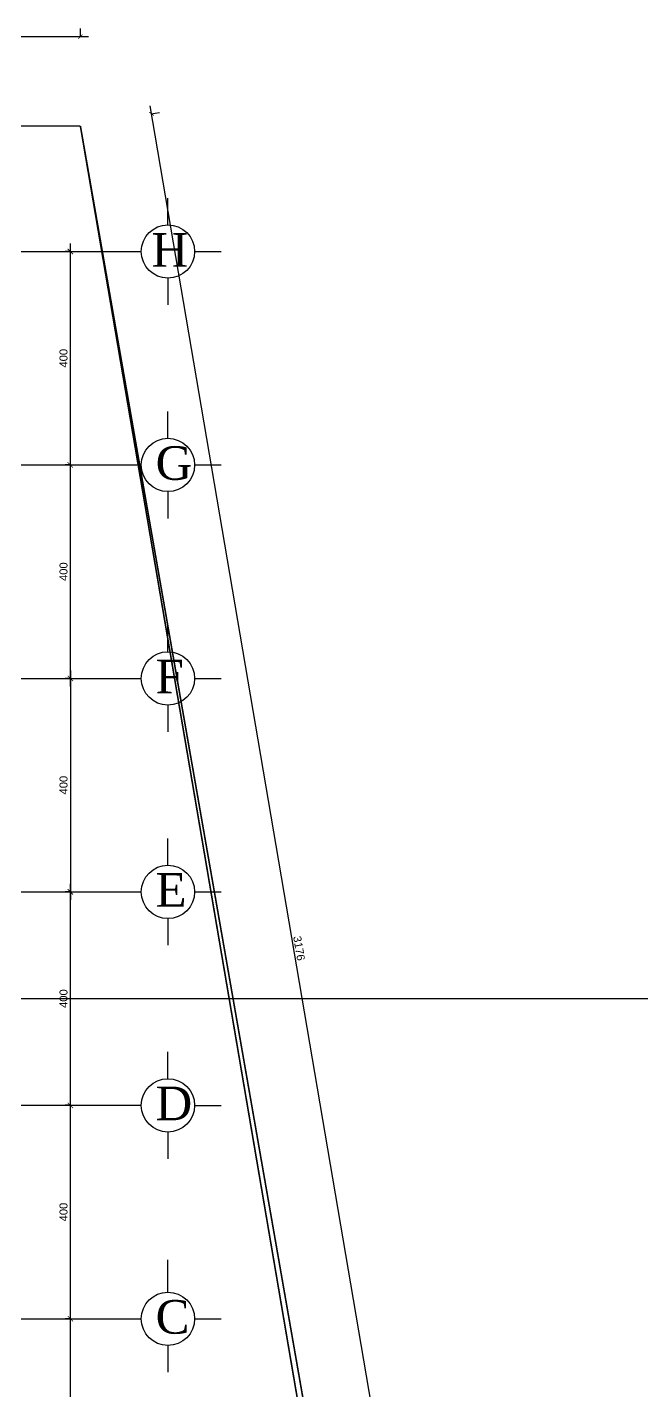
# Model space of a CAD drawing. Extents: x 250879 to 348495, y -51522 to -9360.
# Drawn here: x 296180 to 297333, y -42707 to -40152 of the extents above; entities that cross this region are included whole.
import ezdxf

# ---------------------------------------------------------------- set-up
doc = ezdxf.new("R2010")
doc.units = 0
doc.layers.get('0').update_dxf_attribs({"linetype": 'CONTINUOUS'})
doc.layers.get('DEFPOINTS').update_dxf_attribs({"color": 9, "linetype": 'CONTINUOUS'})
for name, color, linetype in [('AXIS', 1, 'CONTINUOUS'), ('TEXT', 3, 'CONTINUOUS'), ('WALL', 7, 'CONTINUOUS'), ('WALL1', 2, 'CONTINUOUS')]:
    doc.layers.add(name, color=color, linetype=linetype)
doc.styles.get("Standard").update_dxf_attribs({"font": 'sanss___.ttf', "height": 15})
doc.styles.add('style2', font='romantic.ttf', dxfattribs={"height": 50})
doc.dimstyles.get("Standard").update_dxf_attribs({"dimtxt": 15, "dimasz": 10, "dimexe": 10, "dimexo": 30, "dimgap": 5, "dimtad": 1, "dimdec": 0, "dimdsep": 46, "dimtxsty": 'Standard', "dimblk1": 'ARCHTICK', "dimblk2": 'ARCHTICK', "dimsah": 1, "dimcen": 2.5, "dimdle": 15, "dimclrd": 3, "dimclre": 3, "dimclrt": 3, "dimazin": 0, "dimtfac": 1, "dimtdec": 0, "dimtmove": 2, "dimatfit": 2, "dimldrblk": 'ARCHTICK', "dimfxl": 1.0455, "dimfxlon": 1, "dimtolj": 1, "dimtzin": 0, "dimarcsym": 0})
doc.dimstyles.new('STANDARD$0', dxfattribs={"dimscale": 0, "dimtxt": 12, "dimasz": 8, "dimexe": 15, "dimexo": 0.0625, "dimgap": 2, "dimtad": 1, "dimdec": 0, "dimzin": 0, "dimdsep": 46, "dimtxsty": 'Standard', "dimblk1": 'ARCHTICK', "dimblk2": 'ARCHTICK', "dimsah": 1, "dimcen": 0.09, "dimdle": 15, "dimclrd": 3, "dimclre": 3, "dimclrt": 3, "dimazin": 0, "dimtfac": 1, "dimtdec": 0, "dimtofl": 0, "dimtmove": 1, "dimatfit": 3, "dimldrblk": 'ARCHTICK', "dimfxl": 1.0455, "dimfxlon": 1, "dimtolj": 1, "dimtzin": 0, "dimarcsym": 0})

# ---------------------------------------------------------------- blocks, each defined once
blk = doc.blocks.new('_ARCHTICK')
at = {"color": 0, "linetype": 'ByBlock', "const_width": 0.15}
blk.add_lwpolyline([(-0.5, -0.5), (0.5, 0.5)], dxfattribs=at)
blk = doc.blocks.new('*D1964')
at = {"layer": 'DEFPOINTS', "color": 0, "linetype": 'ByBlock', "ltscale": 3, "transparency": 16777216}
for p in [(296261.1, -42572), (296261.1, -42572), (296194.3, -42972.2)]:
    blk.add_point(p, dxfattribs=at)
at = {"layer": 'WALL1', "color": 3, "linetype": 'ByBlock', "lineweight": -2, "ltscale": 3, "transparency": 16777216}
for p, q in [((296261.1, -42987.2), (296261.1, -42557)), ((296261.1, -42572), (296251.1, -42572)), ((296260, -42972.2), (296271.1, -42972.2))]:
    blk.add_line(p, q, dxfattribs=at)
at = {"layer": 'WALL1', "color": 3, "linetype": 'ByBlock', "lineweight": -2, "ltscale": 3, "transparency": 16777216, "xscale": 10, "yscale": 10, "zscale": 10}
for p, rotation in [((296261.1, -42572), 90), ((296261.1, -42972.2), 270)]:
    blk.add_blockref('_ARCHTICK', p, dxfattribs=dict(at, rotation=rotation))
at = {"layer": 'WALL1', "color": 3, "linetype": 'ByBlock', "ltscale": 3, "transparency": 16777216, "insert": (296248.3, -42772.1), "char_height": 15, "attachment_point": 5, "rotation": 90}
blk.add_mtext('\\A1;400', dxfattribs=at)
blk = doc.blocks.new('*D1965')
at = {"layer": 'DEFPOINTS', "color": 0, "linetype": 'ByBlock', "ltscale": 3, "transparency": 16777216}
for p in [(296261.1, -42172), (296261.1, -42172), (296261.1, -42572)]:
    blk.add_point(p, dxfattribs=at)
at = {"layer": 'WALL1', "color": 3, "linetype": 'ByBlock', "lineweight": -2, "ltscale": 3, "transparency": 16777216}
for p, q in [((296261.1, -42172), (296251.1, -42172)), ((296261.1, -42587), (296261.1, -42157)), ((296261.1, -42572), (296251.1, -42572))]:
    blk.add_line(p, q, dxfattribs=at)
at = {"layer": 'WALL1', "color": 3, "linetype": 'ByBlock', "lineweight": -2, "ltscale": 3, "transparency": 16777216, "xscale": 10, "yscale": 10, "zscale": 10}
for p, rotation in [((296261.1, -42172), 90), ((296261.1, -42572), 270)]:
    blk.add_blockref('_ARCHTICK', p, dxfattribs=dict(at, rotation=rotation))
at = {"layer": 'WALL1', "color": 3, "linetype": 'ByBlock', "ltscale": 3, "transparency": 16777216, "insert": (296248.3, -42372), "char_height": 15, "attachment_point": 5, "rotation": 90}
blk.add_mtext('\\A1;400', dxfattribs=at)
blk = doc.blocks.new('*D1966')
at = {"layer": 'DEFPOINTS', "color": 0, "linetype": 'ByBlock', "ltscale": 3, "transparency": 16777216}
for p in [(296261.1, -41772), (296261.1, -41772), (296261.1, -42172)]:
    blk.add_point(p, dxfattribs=at)
at = {"layer": 'WALL1', "color": 3, "linetype": 'ByBlock', "lineweight": -2, "ltscale": 3, "transparency": 16777216}
for p, q in [((296261.1, -41772), (296251.1, -41772)), ((296261.1, -42187), (296261.1, -41757)), ((296261.1, -42172), (296251.1, -42172))]:
    blk.add_line(p, q, dxfattribs=at)
at = {"layer": 'WALL1', "color": 3, "linetype": 'ByBlock', "lineweight": -2, "ltscale": 3, "transparency": 16777216, "xscale": 10, "yscale": 10, "zscale": 10}
for p, rotation in [((296261.1, -41772), 90), ((296261.1, -42172), 270)]:
    blk.add_blockref('_ARCHTICK', p, dxfattribs=dict(at, rotation=rotation))
at = {"layer": 'WALL1', "color": 3, "linetype": 'ByBlock', "ltscale": 3, "transparency": 16777216, "insert": (296248.3, -41972), "char_height": 15, "attachment_point": 5, "rotation": 90}
blk.add_mtext('\\A1;400', dxfattribs=at)
blk = doc.blocks.new('*D1967')
at = {"layer": 'DEFPOINTS', "color": 0, "linetype": 'ByBlock', "ltscale": 3, "transparency": 16777216}
for p in [(296261.1, -40972), (296261.1, -40972), (296261.1, -41372)]:
    blk.add_point(p, dxfattribs=at)
at = {"layer": 'WALL1', "color": 3, "linetype": 'ByBlock', "lineweight": -2, "ltscale": 3, "transparency": 16777216}
for p, q in [((296261.1, -40972), (296251.1, -40972)), ((296261.1, -41387), (296261.1, -40957)), ((296261.1, -41372), (296251.1, -41372))]:
    blk.add_line(p, q, dxfattribs=at)
at = {"layer": 'WALL1', "color": 3, "linetype": 'ByBlock', "lineweight": -2, "ltscale": 3, "transparency": 16777216, "xscale": 10, "yscale": 10, "zscale": 10}
for p, rotation in [((296261.1, -40972), 90), ((296261.1, -41372), 270)]:
    blk.add_blockref('_ARCHTICK', p, dxfattribs=dict(at, rotation=rotation))
at = {"layer": 'WALL1', "color": 3, "linetype": 'ByBlock', "ltscale": 3, "transparency": 16777216, "insert": (296248.3, -41172), "char_height": 15, "attachment_point": 5, "rotation": 90}
blk.add_mtext('\\A1;400', dxfattribs=at)
blk = doc.blocks.new('*D1968')
at = {"layer": 'DEFPOINTS', "color": 0, "linetype": 'ByBlock', "ltscale": 3, "transparency": 16777216}
for p in [(296261.1, -40572), (296261.1, -40572), (296261.1, -40972)]:
    blk.add_point(p, dxfattribs=at)
at = {"layer": 'WALL1', "color": 3, "linetype": 'ByBlock', "lineweight": -2, "ltscale": 3, "transparency": 16777216}
for p, q in [((296261.1, -40572), (296251.1, -40572)), ((296261.1, -40987), (296261.1, -40557)), ((296261.1, -40972), (296251.1, -40972))]:
    blk.add_line(p, q, dxfattribs=at)
at = {"layer": 'WALL1', "color": 3, "linetype": 'ByBlock', "lineweight": -2, "ltscale": 3, "transparency": 16777216, "xscale": 10, "yscale": 10, "zscale": 10}
for p, rotation in [((296261.1, -40572), 90), ((296261.1, -40972), 270)]:
    blk.add_blockref('_ARCHTICK', p, dxfattribs=dict(at, rotation=rotation))
at = {"layer": 'WALL1', "color": 3, "linetype": 'ByBlock', "ltscale": 3, "transparency": 16777216, "insert": (296248.3, -40772), "char_height": 15, "attachment_point": 5, "rotation": 90}
blk.add_mtext('\\A1;400', dxfattribs=at)
blk = doc.blocks.new('*D1970')
at = {"layer": 'DEFPOINTS', "color": 0, "linetype": 'ByBlock', "ltscale": 3, "transparency": 16777216}
for p in [(296223.8, -41372), (296223.8, -41772), (296261.1, -41772)]:
    blk.add_point(p, dxfattribs=at)
at = {"layer": 'WALL1', "color": 3, "linetype": 'ByBlock', "lineweight": -2, "ltscale": 3, "transparency": 16777216}
for p, q in [((296261.1, -41357), (296261.1, -41787)), ((296260, -41372), (296271.1, -41372)), ((296260, -41772), (296271.1, -41772))]:
    blk.add_line(p, q, dxfattribs=at)
at = {"layer": 'WALL1', "color": 3, "linetype": 'ByBlock', "lineweight": -2, "ltscale": 3, "transparency": 16777216, "xscale": 10, "yscale": 10, "zscale": 10}
for p, rotation in [((296261.1, -41372), 90), ((296261.1, -41772), 270)]:
    blk.add_blockref('_ARCHTICK', p, dxfattribs=dict(at, rotation=rotation))
at = {"layer": 'WALL1', "color": 3, "linetype": 'ByBlock', "ltscale": 3, "transparency": 16777216, "insert": (296248.3, -41572), "char_height": 15, "attachment_point": 5, "rotation": 90}
blk.add_mtext('\\A1;400', dxfattribs=at)
blk = doc.blocks.new('*D21')
at = {"layer": 'DEFPOINTS', "color": 0, "linetype": 'Continuous', "transparency": 16777216}
for p in [(159766.8, -32812.9), (159633.4, -32835.7), (160167.5, -35966.3)]:
    blk.add_point(p, dxfattribs=at)
at = {"layer": 'WALL', "color": 3, "linetype": 'Continuous', "lineweight": -2, "transparency": 16777216}
for p, q in [((160303.4, -35958.3), (159764.3, -32798.1)), ((159765.8, -32813.1), (159781.6, -32810.4)), ((160299.9, -35943.7), (160315.7, -35941))]:
    blk.add_line(p, q, dxfattribs=at)
at = {"layer": 'WALL', "color": 3, "linetype": 'Continuous', "lineweight": -2, "transparency": 16777216, "xscale": 8, "yscale": 8, "zscale": 8}
for p, rotation in [((159766.8, -32812.9), 99.68081920431923), ((160300.9, -35943.5), 279.6808192043192)]:
    blk.add_blockref('_ARCHTICK', p, dxfattribs=dict(at, rotation=rotation))
at = {"layer": 'WALL', "color": 3, "linetype": 'Continuous', "transparency": 16777216, "insert": (160043.5, -34376.6), "char_height": 15, "attachment_point": 5, "rotation": 279.6808}
blk.add_mtext('\\A1;3176', dxfattribs=at)
blk = doc.blocks.new('*D22')
at = {"layer": 'DEFPOINTS', "color": 0, "linetype": 'Continuous', "transparency": 16777216}
for p in [(159633.4, -32668.3), (157318.4, -32770), (159633.4, -32770)]:
    blk.add_point(p, dxfattribs=at)
at = {"layer": 'WALL', "color": 3, "linetype": 'Continuous', "lineweight": -2, "transparency": 16777216}
for p, q in [((157303.4, -32668.3), (159648.4, -32668.3)), ((157318.4, -32669.3), (157318.4, -32653.3)), ((159633.4, -32669.3), (159633.4, -32653.3))]:
    blk.add_line(p, q, dxfattribs=at)
at = {"layer": 'WALL', "color": 3, "linetype": 'Continuous', "lineweight": -2, "transparency": 16777216, "xscale": 8, "yscale": 8, "zscale": 8, "rotation": 180}
blk.add_blockref('_ARCHTICK', (157318.4, -32668.3), dxfattribs=at)
at = {"layer": 'WALL', "color": 3, "linetype": 'Continuous', "lineweight": -2, "transparency": 16777216, "xscale": 8, "yscale": 8, "zscale": 8}
blk.add_blockref('_ARCHTICK', (159633.4, -32668.3), dxfattribs=at)
at = {"layer": 'WALL', "color": 3, "linetype": 'Continuous', "transparency": 16777216, "insert": (158475.9, -32658.5), "char_height": 15, "attachment_point": 5}
blk.add_mtext('\\A1;2315', dxfattribs=at)
blk = doc.blocks.new('site77')
at = {"layer": 'WALL', "linetype": 'Continuous', "const_width": 3}
for points in [[(159633.4, -32835.7), (157318.4, -32835.7), (157318.4, -36546.7), (159235.4, -36546.7)], [(159633.4, -32835.7), (160181.6, -35967.1)], [(159633.4, -32835.7), (160167.5, -35966.3)]]:
    blk.add_lwpolyline(points, dxfattribs=at)
at = {"layer": 'WALL', "linetype": 'Continuous'}
dim = blk.add_linear_dim(base=(159633.4, -32668.3), p1=(157318.4, -32770), p2=(159633.4, -32770), dimstyle='STANDARD$0', override={"dimscale": 1}, dxfattribs=at)
dim.commit()
dim.dimension.update_dxf_attribs({"geometry": '*D22', "text_midpoint": (158475.9, -32658.5)})
dim = blk.add_aligned_dim(p1=(160167.5, -35966.3), p2=(159633.4, -32835.7), distance=-135.4, dimstyle='STANDARD$0', override={"dimscale": 1}, dxfattribs=at)
dim.commit()
dim.dimension.update_dxf_attribs({"geometry": '*D21', "text_midpoint": (160043.5, -34376.6)})

msp = doc.modelspace()

# ---------------------------------------------------------------- linework, layer by layer
at = {"layer": 'AXIS'}
for p, q in [((296444.00457, -40522.05521), (296444.00457, -40472.05521)), ((293691.60618, -40571.99817), (296394.00461, -40571.99817)), ((296494.00457, -40572.05521), (296544.00457, -40572.05521)), ((296444.00457, -40622.05521), (296444.00457, -40672.05521)), ((296444.00457, -40922.05521), (296444.00457, -40872.05521)), ((293704.60413, -40971.99817), (296394.00461, -40971.99817)), ((296494.00457, -40972.05521), (296544.00457, -40972.05521)), ((296444.00457, -41022.05521), (296444.00457, -41072.05521)), ((296444.00457, -41322.05521), (296444.00457, -41272.05521)), ((293646.42095, -41371.99817), (296394.00461, -41371.99817)), ((296494.00457, -41372.05521), (296544.00457, -41372.05521)), ((296444.00457, -41422.05521), (296444.00457, -41472.05521)), ((296444.00457, -41722.05521), (296444.00457, -41672.05521)), ((293633.29658, -41771.99817), (296394.00461, -41771.99817)), ((296494.00457, -41772.05521), (296544.00457, -41772.05521)), ((296444.00457, -41822.05521), (296444.00457, -41872.05521)), ((285747.17429, -41972.08046), (334477.223, -41972.08046)), ((293543.7641, -41972.08046), (296976.65343, -41972.08046)), ((296444.00457, -42122.05521), (296444.00457, -42072.05521)), ((293659.22778, -42171.99817), (296394.00461, -42171.99817)), ((296494.00457, -42172.05521), (296544.00457, -42172.05521)), ((296444.00457, -42222.05521), (296444.00457, -42272.05521)), ((296444.00457, -42522.05521), (296444.00457, -42461.62656)), ((294044.14732, -42571.99817), (296394.00461, -42571.99817)), ((296494.00457, -42572.05521), (296544.00457, -42572.05521)), ((296444.00457, -42622.05521), (296444.00457, -42672.05521))]:
    msp.add_line(p, q, dxfattribs=at)
for centre in [(296444.00457, -40572.05521), (296444.00457, -40972.05521), (296444.00457, -41372.05521), (296444.00457, -41772.05521), (296444.00457, -42172.05521), (296444.00457, -42572.05521)]:
    msp.add_circle(centre, 50, dxfattribs=at)

# ---------------------------------------------------------------- block references
at = {"layer": 'WALL', "linetype": 'Continuous'}
msp.add_blockref('site77', (136646.46487, -7501.14005), dxfattribs=at)

# ---------------------------------------------------------------- texts
at = {"layer": 'TEXT', "char_height": 63, "width": 240.4607, "attachment_point": 1, "style": 'style2'}
for s, insert in [('H', (296413.35725, -40537.65609)), ('G', (296420.91635, -40936.88346)), ('F', (296420.91635, -41336.88346)), ('E', (296420.91635, -41736.88346)), ('D', (296420.91635, -42136.88346)), ('C', (296420.91635, -42536.88346))]:
    msp.add_mtext(s, dxfattribs=dict(at, insert=insert))

# ---------------------------------------------------------------- dimensions: what is measured, and where the dimension line sits
at = {"layer": 'WALL1', "linetype": 'ByBlock', "ltscale": 3}
for base, p1, p2, picture, middle in [((296261.0749, -40571.99817), (296261.0749, -40971.99817), (296261.0749, -40571.99817), '*D1968', (296248.34856, -40771.99817)), ((296261.0749, -40971.99817), (296261.0749, -41371.99817), (296261.0749, -40971.99817), '*D1967', (296248.34856, -41171.99817)), ((296261.0749, -41771.99817), (296261.0749, -42171.99817), (296261.0749, -41771.99817), '*D1966', (296248.34856, -41971.99817)), ((296261.0749, -42171.99817), (296261.0749, -42571.99817), (296261.0749, -42171.99817), '*D1965', (296248.34856, -42371.99817)), ((296261.0749, -42571.99817), (296194.25978, -42972.16275), (296261.0749, -42571.99817), '*D1964', (296248.34856, -42772.08046))]:
    dim = msp.add_linear_dim(base=base, p1=p1, p2=p2, angle=90, dimstyle='Standard', override={"dimtmove": 1}, dxfattribs=at)
    dim.commit()
    dim.dimension.update_dxf_attribs({"geometry": picture, "text_midpoint": middle})
dim = msp.add_linear_dim(base=(296261.0749, -41771.99817), p1=(296223.77125, -41371.99817), p2=(296223.77125, -41771.99817), angle=90, dimstyle='Standard', dxfattribs=at)
dim.commit()
dim.dimension.update_dxf_attribs({"geometry": '*D1970', "text_midpoint": (296248.34856, -41571.99817)})

doc.saveas('drawing.dxf')
